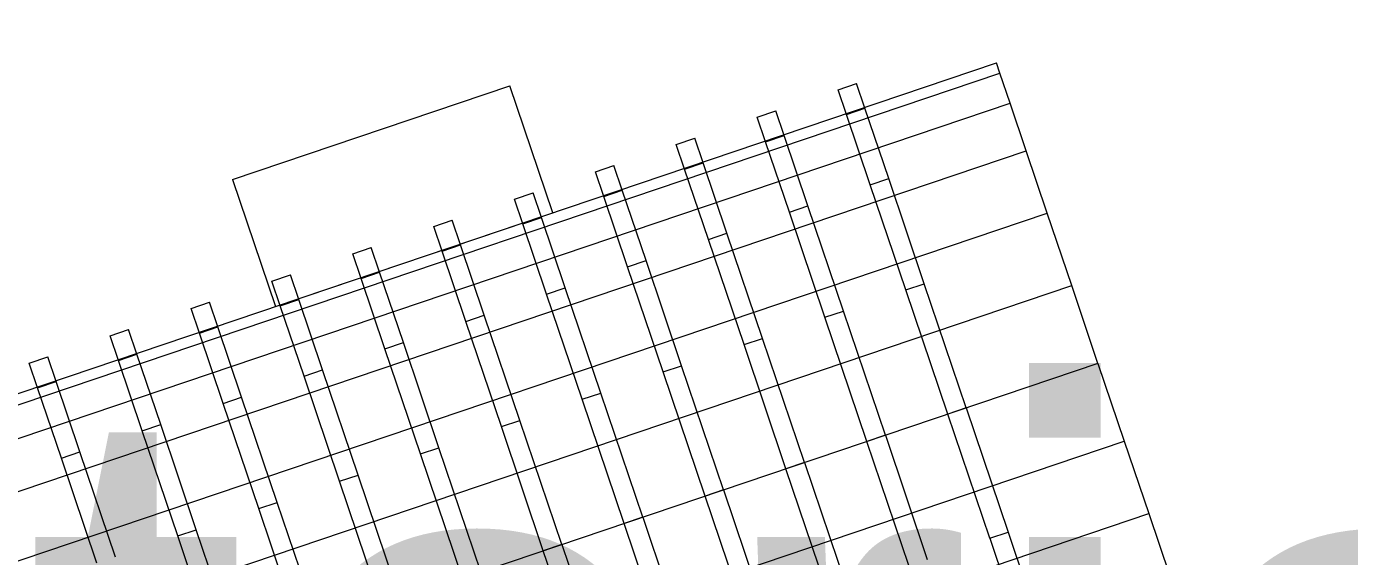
# Model space of a CAD drawing. Header units: millimetres. Extents: x -191664 to 191490, y -197311 to 10263.
# Drawn here: x 10054 to 10596, y 3654 to 3871 of the extents above; entities that cross this region are included whole.
import ezdxf

# ---------------------------------------------------------------- set-up
doc = ezdxf.new("R2010")
doc.units = ezdxf.units.MM
for name, color, linetype, lineweight in [('COTAS_P', 1, 'Continuous', 0), ('lateral_C01', 7, 'Continuous', 0), ('TEXTOS', 4, 'Continuous', 0)]:
    doc.layers.add(name, color=color, linetype=linetype, lineweight=lineweight)
doc.dimstyles.new('PLANTA_100', dxfattribs={"dimtxt": 250, "dimasz": 150, "dimexe": 150, "dimexo": 80, "dimgap": 100, "dimtad": 1, "dimtih": 1, "dimtoh": 1, "dimdec": 1, "dimdsep": 46, "dimcen": 0.09, "dimclrd": 1, "dimclre": 1, "dimclrt": 1, "dimadec": 0, "dimazin": 0, "dimtfac": 1, "dimtdec": 4, "dimtofl": 0, "dimtmove": 0, "dimatfit": 3, "dimfxl": 1, "dimtolj": 1, "dimtzin": 0, "dimarcsym": 0})

# ---------------------------------------------------------------- blocks, each defined once
blk = doc.blocks.new('*D6')
at = {"layer": 'COTAS_P', "color": 1, "lineweight": -2, "transparency": 16777216}
for p, q in [((10918.91, 3565.84), (10640.36, 4390.05)), ((1835.32, 1255.91), (10546.29, 4199.92)), ((1923.74, 525.79), (1645.19, 1349.99))]:
    blk.add_line(p, q, dxfattribs=at)
at = {"layer": 'COTAS_P', "color": 1, "transparency": 16777216}
for points in [[(10538.28, 4223.6), (10554.29, 4176.23), (10688.39, 4247.94)], [(1827.32, 1279.6), (1843.33, 1232.23), (1693.22, 1207.89)]]:
    blk.add_solid(points, dxfattribs=at)
at = {"layer": 'Defpoints', "color": 0, "transparency": 16777216}
for p in [(10688.39, 4247.94), (10944.53, 3490.06), (1949.36, 450)]:
    blk.add_point(p, dxfattribs=at)

msp = doc.modelspace()

# ---------------------------------------------------------------- linework, layer by layer
at = {"layer": 'lateral_C01', "color": 147, "true_color": 0x1f7180}
for p, q in [((9996.53, 3702.73), (10451.26, 3856.41)), ((10452.68, 3852.21), (10451.26, 3856.41)), ((9997.95, 3698.53), (10452.68, 3852.21)), ((10456.84, 3839.91), (10452.68, 3852.21)), ((10138.08, 3808.62), (10251.76, 3847.04)), ((10269.37, 3794.94), (10251.76, 3847.04)), ((10386.36, 3845.45), (10393.94, 3848.01)), ((10389.78, 3835.33), (10386.36, 3845.45)), ((10397.36, 3837.89), (10393.94, 3848.01)), ((10002.11, 3686.23), (10456.84, 3839.91)), ((10353.2, 3834.25), (10360.78, 3836.81)), ((10364.2, 3826.68), (10360.78, 3836.81)), ((10389.78, 3835.33), (10397.36, 3837.89)), ((10399.52, 3806.49), (10389.78, 3835.33)), ((10407.1, 3809.06), (10397.36, 3837.89)), ((10463.46, 3820.34), (10456.84, 3839.91)), ((10356.62, 3824.12), (10353.2, 3834.25)), ((10320.04, 3823.04), (10327.62, 3825.6)), ((10331.04, 3815.48), (10327.62, 3825.6)), ((10356.62, 3824.12), (10364.2, 3826.68)), ((10366.37, 3795.29), (10356.62, 3824.12)), ((10373.94, 3797.85), (10364.2, 3826.68)), ((10008.72, 3666.66), (10463.46, 3820.34)), ((10323.46, 3812.91), (10320.04, 3823.04)), ((10472.08, 3794.83), (10463.46, 3820.34)), ((10286.88, 3811.83), (10294.46, 3814.39)), ((10297.88, 3804.27), (10294.46, 3814.39)), ((10323.46, 3812.91), (10331.04, 3815.48)), ((10333.21, 3784.08), (10323.46, 3812.91)), ((10340.79, 3786.64), (10331.04, 3815.48)), ((10138.08, 3808.62), (10155.69, 3756.52)), ((10290.31, 3801.71), (10286.88, 3811.83)), ((10399.52, 3806.49), (10407.1, 3809.06)), ((10421.69, 3765.9), (10407.1, 3809.06)), ((10253.73, 3800.63), (10261.31, 3803.19)), ((10264.73, 3793.06), (10261.31, 3803.19)), ((10290.31, 3801.71), (10297.88, 3804.27)), ((10307.63, 3775.44), (10297.88, 3804.27)), ((10414.11, 3763.34), (10399.52, 3806.49)), ((10257.15, 3790.5), (10253.73, 3800.63)), ((10300.05, 3772.88), (10290.31, 3801.71)), ((10366.37, 3795.29), (10373.94, 3797.85)), ((10388.53, 3754.7), (10373.94, 3797.85)), ((10017.34, 3641.15), (10472.08, 3794.83)), ((10155.69, 3756.52), (10269.37, 3794.94)), ((10220.57, 3789.42), (10228.15, 3791.98)), ((10231.57, 3781.86), (10228.15, 3791.98)), ((10257.15, 3790.5), (10264.73, 3793.06)), ((10274.47, 3764.23), (10264.73, 3793.06)), ((10380.95, 3752.14), (10366.37, 3795.29)), ((10482.11, 3765.13), (10472.08, 3794.83)), ((10223.99, 3779.3), (10220.57, 3789.42)), ((10266.89, 3761.67), (10257.15, 3790.5)), ((10333.21, 3784.08), (10340.79, 3786.64)), ((10355.37, 3743.49), (10340.79, 3786.64)), ((10187.41, 3778.22), (10194.99, 3780.78)), ((10198.41, 3770.65), (10194.99, 3780.78)), ((10223.99, 3779.3), (10231.57, 3781.86)), ((10241.31, 3753.03), (10231.57, 3781.86)), ((10347.79, 3740.93), (10333.21, 3784.08)), ((10190.83, 3768.09), (10187.41, 3778.22)), ((10233.74, 3750.46), (10223.99, 3779.3)), ((10300.05, 3772.88), (10307.63, 3775.44)), ((10322.21, 3732.29), (10307.63, 3775.44)), ((10154.25, 3767.01), (10161.83, 3769.57)), ((10165.25, 3759.45), (10161.83, 3769.57)), ((10190.83, 3768.09), (10198.41, 3770.65)), ((10208.16, 3741.82), (10198.41, 3770.65)), ((10314.63, 3729.72), (10300.05, 3772.88)), ((10027.38, 3611.45), (10482.11, 3765.13)), ((10157.68, 3756.88), (10154.25, 3767.01)), ((10200.58, 3739.26), (10190.83, 3768.09)), ((10266.89, 3761.67), (10274.47, 3764.23)), ((10289.06, 3721.08), (10274.47, 3764.23)), ((10414.11, 3763.34), (10421.69, 3765.9)), ((10438.89, 3715), (10421.69, 3765.9)), ((10492.89, 3733.25), (10482.11, 3765.13)), ((10157.68, 3756.88), (10165.25, 3759.45)), ((10175, 3730.61), (10165.25, 3759.45)), ((10281.48, 3718.52), (10266.89, 3761.67)), ((10431.31, 3712.44), (10414.11, 3763.34)), ((10121.1, 3755.8), (10128.68, 3758.36)), ((10124.52, 3745.68), (10121.1, 3755.8)), ((10132.1, 3748.24), (10128.68, 3758.36)), ((10167.42, 3728.05), (10157.68, 3756.88)), ((10380.95, 3752.14), (10388.53, 3754.7)), ((10405.73, 3703.8), (10388.53, 3754.7)), ((10124.52, 3745.68), (10132.1, 3748.24)), ((10141.84, 3719.41), (10132.1, 3748.24)), ((10233.74, 3750.46), (10241.31, 3753.03)), ((10248.32, 3707.31), (10233.74, 3750.46)), ((10255.9, 3709.87), (10241.31, 3753.03)), ((10398.15, 3701.24), (10380.95, 3752.14)), ((10087.94, 3744.6), (10095.52, 3747.16)), ((10091.36, 3734.47), (10087.94, 3744.6)), ((10098.94, 3737.03), (10095.52, 3747.16)), ((10134.26, 3716.85), (10124.52, 3745.68)), ((10347.79, 3740.93), (10355.37, 3743.49)), ((10372.57, 3692.59), (10355.37, 3743.49)), ((10091.36, 3734.47), (10098.94, 3737.03)), ((10108.68, 3708.2), (10098.94, 3737.03)), ((10200.58, 3739.26), (10208.16, 3741.82)), ((10215.16, 3696.11), (10200.58, 3739.26)), ((10222.74, 3698.67), (10208.16, 3741.82)), ((10364.99, 3690.03), (10347.79, 3740.93)), ((10492.89, 3733.25), (10038.16, 3579.57)), ((10054.78, 3733.39), (10062.36, 3735.95)), ((10058.2, 3723.27), (10054.78, 3733.39)), ((10065.78, 3725.83), (10062.36, 3735.95)), ((10101.11, 3705.64), (10091.36, 3734.47)), ((10314.63, 3729.72), (10322.21, 3732.29)), ((10339.42, 3681.39), (10322.21, 3732.29)), ((10492.89, 3733.25), (10503.66, 3701.38)), ((10167.42, 3728.05), (10175, 3730.61)), ((10182, 3684.9), (10167.42, 3728.05)), ((10189.58, 3687.46), (10175, 3730.61)), ((10331.84, 3678.82), (10314.63, 3729.72)), ((10058.2, 3723.27), (10065.78, 3725.83)), ((10067.95, 3694.43), (10058.2, 3723.27)), ((10075.53, 3696.99), (10065.78, 3725.83)), ((10281.48, 3718.52), (10289.06, 3721.08)), ((10306.26, 3670.18), (10289.06, 3721.08)), ((10134.26, 3716.85), (10141.84, 3719.41)), ((10148.85, 3673.69), (10134.26, 3716.85)), ((10156.43, 3676.26), (10141.84, 3719.41)), ((10298.68, 3667.62), (10281.48, 3718.52)), ((10248.32, 3707.31), (10255.9, 3709.87)), ((10273.1, 3658.97), (10255.9, 3709.87)), ((10438.89, 3715), (10431.31, 3712.44)), ((10448.51, 3661.54), (10431.31, 3712.44)), ((10438.89, 3715), (10456.09, 3664.1)), ((10101.11, 3705.64), (10108.68, 3708.2)), ((10115.69, 3662.49), (10101.11, 3705.64)), ((10123.27, 3665.05), (10108.68, 3708.2)), ((10265.52, 3656.41), (10248.32, 3707.31)), ((10048.93, 3547.7), (10503.66, 3701.38)), ((10405.73, 3703.8), (10398.15, 3701.24)), ((10415.35, 3650.34), (10398.15, 3701.24)), ((10405.73, 3703.8), (10422.93, 3652.9)), ((10503.66, 3701.38), (10513.7, 3671.68)), ((10067.95, 3694.43), (10075.53, 3696.99)), ((10082.53, 3651.28), (10067.95, 3694.43)), ((10090.11, 3653.84), (10075.53, 3696.99)), ((10215.16, 3696.11), (10222.74, 3698.67)), ((10232.36, 3645.21), (10215.16, 3696.11)), ((10239.94, 3647.77), (10222.74, 3698.67)), ((10372.57, 3692.59), (10364.99, 3690.03)), ((10382.2, 3639.13), (10364.99, 3690.03)), ((10372.57, 3692.59), (10389.78, 3641.69)), ((10182, 3684.9), (10189.58, 3687.46)), ((10199.21, 3634), (10182, 3684.9)), ((10206.79, 3636.56), (10189.58, 3687.46)), ((10339.42, 3681.39), (10331.84, 3678.82)), ((10349.04, 3627.92), (10331.84, 3678.82)), ((10339.42, 3681.39), (10356.62, 3630.49)), ((10148.85, 3673.69), (10156.43, 3676.26)), ((10166.05, 3622.79), (10148.85, 3673.69)), ((10173.63, 3625.36), (10156.43, 3676.26)), ((10058.97, 3517.99), (10513.7, 3671.68)), ((10306.26, 3670.18), (10298.68, 3667.62)), ((10315.88, 3616.72), (10298.68, 3667.62)), ((10306.26, 3670.18), (10323.46, 3619.28)), ((10513.7, 3671.68), (10522.32, 3646.17)), ((10115.69, 3662.49), (10123.27, 3665.05)), ((10132.89, 3611.59), (10115.69, 3662.49)), ((10140.47, 3614.15), (10123.27, 3665.05)), ((10448.51, 3661.54), (10456.09, 3664.1)), ((10448.51, 3661.54), (10463.1, 3618.39)), ((10456.09, 3664.1), (10470.67, 3620.95)), ((10273.1, 3658.97), (10265.52, 3656.41)), ((10282.72, 3605.51), (10265.52, 3656.41)), ((10273.1, 3658.97), (10290.3, 3608.07))]:
    msp.add_line(p, q, dxfattribs=at)

# ---------------------------------------------------------------- texts
at = {"layer": 'TEXTOS'}
msp.add_text('C01 / 18.7 grados P / exterior 9871.2 P', height=250, dxfattribs=at).set_placement((6446.94, 3470.03))

# ---------------------------------------------------------------- dimensions: what is measured, and where the dimension line sits
at = {"layer": 'COTAS_P'}
dim = msp.add_aligned_dim(p1=(1949.36, 450), p2=(10944.53, 3490.06), distance=800, text='<> P', dimstyle='PLANTA_100', dxfattribs=at)
dim.commit()
dim.dimension.update_dxf_attribs({"geometry": '*D6', "text_midpoint": (6190.8, 2727.91)})

doc.saveas('drawing.dxf')
